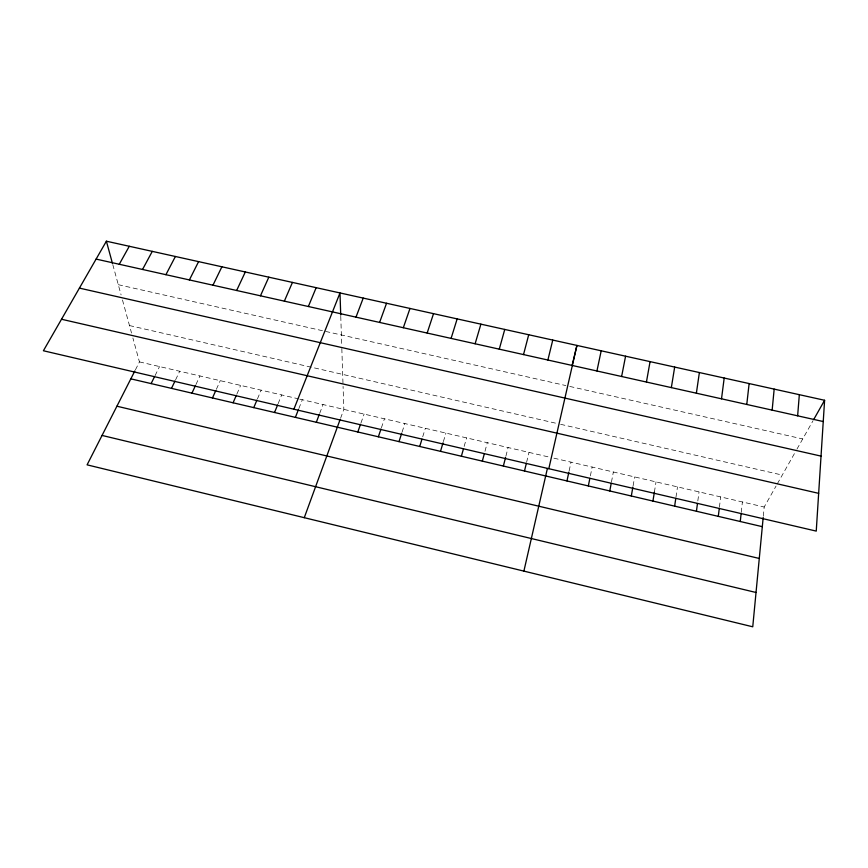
<?xml version="1.0" encoding="UTF-8"?>
<svg xmlns="http://www.w3.org/2000/svg" width="868" height="868" viewBox="0 0 868 868"><rect width="100%" height="100%" fill="white"/><g stroke="black" fill="none" stroke-linecap="round" stroke-linejoin="round"><path stroke-width="0.65" stroke-dasharray="4.34 3.25" d="M763.319 516.189L764.187 507.02L776.057 486.047M741.261 512.38L742.39 501.954M719.409 507.281L720.679 496.908M697.818 500.923L699.044 491.885M675.977 497.158L677.496 486.883M654.385 492.123L656.034 481.903M633.097 485.83L634.66 476.933M611.452 482.109L613.361 471.986M590.37 475.87L592.15 467.06M569.126 470.923L571.014 462.145M526.594 462.308L528.992 452.391M505.892 456.177L508.106 447.541M484.984 451.306L487.295 442.702M464.141 446.445L466.572 437.884M443.385 441.606L445.913 433.089M422.716 436.788L425.342 428.315M402.123 431.982L404.846 423.551M381.399 427.805L384.437 418.81M360.947 423.031L364.093 414.09M340.581 418.278L343.836 409.381L343.077 386.39M319.674 413.407L323.037 404.553M298.852 408.557L302.324 399.736M278.107 403.718L281.688 394.94M257.449 398.9L261.127 390.166M236.866 394.094L240.653 385.414M216.36 389.32L220.255 380.672M195.94 384.557L199.944 375.952M175.596 379.804L179.698 371.254M155.047 375.649L159.538 366.567M135.43 369.811L139.444 361.902L132.902 338.021M777.305 483.845L795.685 451.382M796.954 449.114L813.088 420.622M118.298 284.693L565.903 385.576M569.744 386.434L802.716 438.948M129.495 325.565L558.048 423.725M560.641 424.311L782.274 475.078M139.444 361.902L298.451 398.835M299.742 399.139L549.965 457.262M553.914 458.174L764.187 507.02M112.786 264.599L121.086 294.903M122.475 299.97L131.535 333.041M340.766 316.31L341.688 344.455M341.829 348.524L343.034 385.056"/><path stroke-width="1.3" d="M824.6 400.278L816.245 531.107L43.4 350.759L106.384 241.206L824.6 400.278L813.75 419.45M797.638 415.815L799.33 394.68M772.151 410.13L774.169 389.103M763.189 517.502L752.751 626.794L87.093 464.847L134.855 370.94M740.263 521.505L741.12 513.682M746.773 404.455L749.127 383.558M718.303 516.362L719.246 508.583M721.514 398.813L724.194 378.036M696.429 511.241L697.471 503.505M696.375 393.193L699.38 372.546M674.642 506.142L675.781 498.438M652.931 501.064L654.385 492.123M671.344 387.605L674.675 367.066M631.318 495.997L632.87 487.1M646.432 382.039L650.067 361.62M609.781 490.962L611.213 483.368M621.629 376.495L625.578 356.195M588.33 485.939L589.86 478.387M596.934 370.983L601.198 350.802M566.967 480.937L568.855 472.17M548.815 468.698L576.927 345.421L572.099 365.461M523.892 571.111L547.393 468.481M524.489 470.999L526.29 463.555M547.882 360.025L552.764 340.072M503.364 466.051L505.577 457.414M523.523 354.578L528.71 334.744M482.326 461.125L484.322 453.758M499.274 349.164L504.753 329.439M461.375 456.221L463.458 448.886M475.121 343.771L480.905 324.155M440.499 451.338L443.027 442.821M419.711 446.467L421.967 439.208M451.089 338.401L457.165 318.892M398.998 441.617L401.732 433.186M427.154 333.052L433.523 313.663M378.361 436.788L380.965 429.085M403.327 327.724L409.989 308.444M357.811 431.982L360.502 424.311M379.609 322.429L386.553 303.257M304.277 517.686L340.115 419.559M355.988 317.156L363.225 298.093M316.321 422.26L319.196 414.676M295.38 417.367L298.353 409.815M293.883 409.219L339.996 292.95L340.723 315.041M274.538 412.484L277.597 404.965M308.357 306.512L316.169 287.666M253.76 407.624L256.917 400.148M284.346 301.153L292.44 282.415M233.08 402.785L236.324 395.341M260.454 295.804L268.82 277.185M212.465 397.956L215.806 390.546M191.936 393.15L195.365 385.783M236.649 290.487L245.308 271.977M171.495 388.365L175.011 381.03M212.964 285.203L221.893 266.791M151.119 383.591L154.482 376.788M189.387 279.93L198.588 261.626M165.907 274.689L175.39 256.494M142.536 269.46L152.28 251.373M119.263 264.263L129.278 246.273M96.098 259.087L823.244 421.544M79.422 288.111L821.03 456.112M61.52 319.25L818.654 493.339M130.829 378.849L762.31 526.67M116.909 406.213L759.272 558.46M102.055 435.432L756.028 592.486M106.384 241.206L112.46 263.395"/></g></svg>
